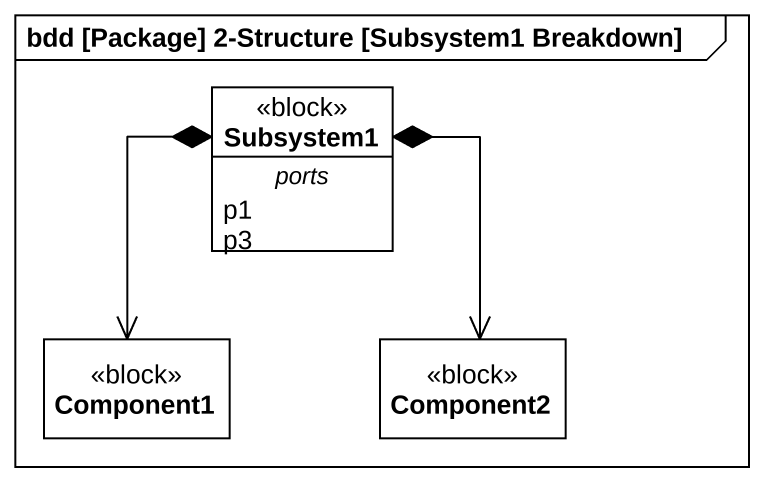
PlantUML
@startuml
mainframe bdd [Package] 2-Structure [Subsystem1 Breakdown]
hide circle
hide empty members
class Subsystem1 <<block>> {
  -- ports --
  p1
  p3
}
class Component1 <<block>>
class Component2 <<block>>
Subsystem1 *--> Component1
Subsystem1 *--> Component2
@enduml
